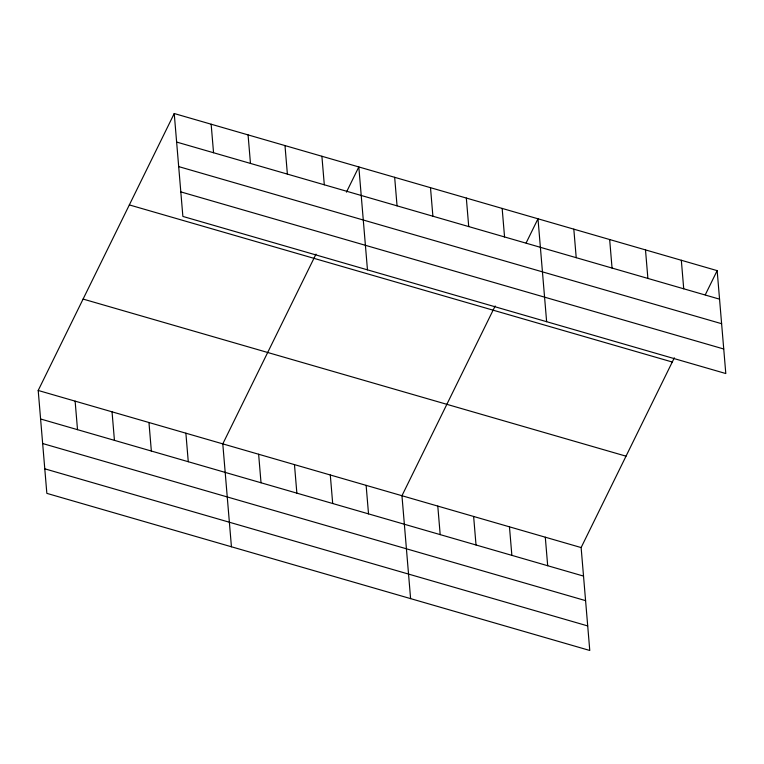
<?xml version="1.0" encoding="UTF-8"?>
<svg xmlns="http://www.w3.org/2000/svg" width="764" height="764" viewBox="0 0 764 764"><rect width="100%" height="100%" fill="white"/><g stroke="black" fill="none" stroke-linecap="round" stroke-linejoin="round"><path stroke-width="1.15" d="M674.335 357.819L581.127 547.568L589.77 650.47L46.843 493.363L38.2 390.461L174.23 113.53L717.157 270.637L725.8 373.539L182.873 216.432L174.23 113.53M316 254.126L222.792 443.874L231.435 546.785M346.445 192.156L358.822 166.944L367.465 269.854M495.167 305.972L401.959 495.721L410.602 598.632M526.129 242.952L537.99 218.79L546.632 321.701M705.287 294.789L717.157 270.637M176.627 142.056L719.554 299.163M178.69 166.6L721.617 323.707M180.81 191.888L723.737 348.995M129.336 204.914L672.272 362.021M83.095 299.068L626.022 456.175M38.2 390.461L581.127 547.568M40.597 418.987L583.524 576.094M42.66 443.531L585.587 600.638M44.78 468.819L587.707 625.926M681.326 260.266L683.723 288.792M645.494 249.895L647.891 278.421M609.662 239.524L612.05 268.049M573.821 229.162L576.218 257.688M545.295 537.197L547.692 565.723M502.158 208.419L504.555 236.945M509.464 526.826L511.861 555.352M466.327 198.048L468.724 226.574M473.632 516.454L476.02 544.98M430.495 187.677L432.892 216.202M437.791 506.093L440.188 534.619M394.663 177.315L397.051 205.841M366.128 485.35L368.525 513.876M321.902 156.257L324.299 184.783M330.296 474.979L332.693 503.505M284.991 145.58L287.379 174.106M294.465 464.607L296.862 493.143M248.071 134.894L250.468 163.42M258.633 454.246L261.021 482.772M211.15 124.207L213.548 152.733M185.881 433.188L188.269 461.714M148.961 422.511L151.348 451.037M112.041 411.825L114.438 440.351M75.12 401.138L77.517 429.664"/></g></svg>
